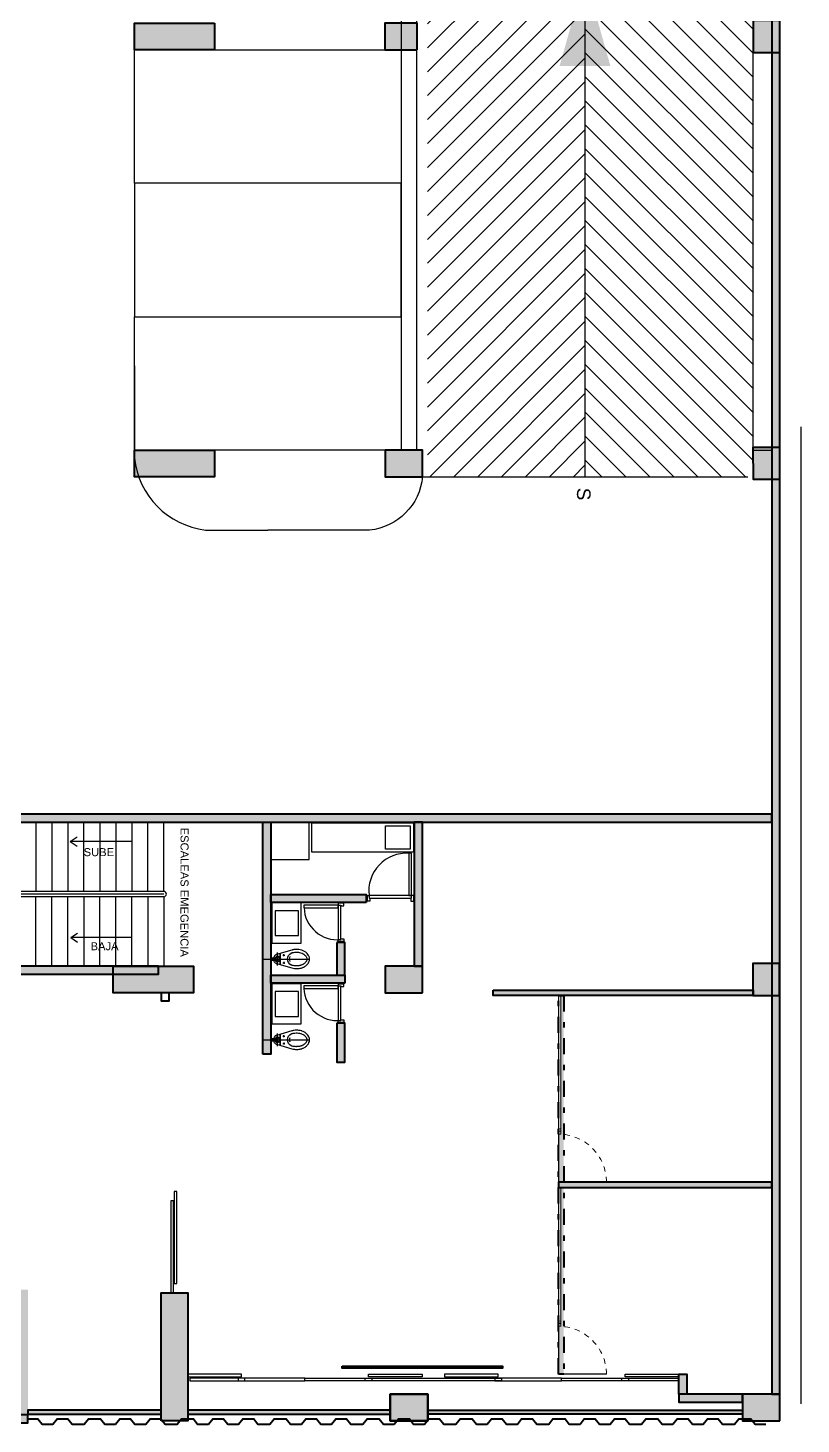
# Model space of a CAD drawing. Header units: millimetres. Extents: x -629 to 509, y -240 to 968.
# Drawn here: x 178.07 to 192.56, y 56.15 to 82.33 of the extents above; entities that cross this region are included whole.
import ezdxf

# ---------------------------------------------------------------- set-up
doc = ezdxf.new("R2010")
doc.units = ezdxf.units.MM
for name, pattern in [('CENTER', [0.7, 0.3, -0.2, 0, -0.2]), ('DASHED2', [9.525, 6.35, -3.175]), ('HIDDEN', [9.525, 6.35, -3.175]), ('Hidden 1_16_', [0.002381, 0.001587, -0.00079375])]:
    doc.linetypes.add(name, pattern=pattern)
for name, color, linetype in [('1amobla', 252, 'Continuous'), ('AMOBLAMIENTO', 253, 'Continuous'), ('AREA PARQUEO', 253, 'Continuous'), ('GG_PISO 3', 8, 'Continuous'), ('HACHTCOLUMNA', 252, 'Continuous'), ('PROYECCION', 251, 'DASHED2')]:
    doc.layers.add(name, color=color, linetype=linetype)
for name, color, linetype, lineweight in [('A-DOOR', 7, 'Continuous', 5), ('Estructura', 250, 'Continuous', 40), ('Muro', 250, 'Continuous', 40), ('Piso', 253, 'Continuous', 30), ('TEXTOS', 250, 'Continuous', 20), ('Vidrio', 254, 'Continuous', 30)]:
    doc.layers.add(name, color=color, linetype=linetype, lineweight=lineweight)
doc.layers.add('A-DOOR-HDLN', color=9, linetype='Hidden 1_16_', lineweight=25, true_color=0x808080)
doc.layers.add('DIM-25', color=7, linetype='Continuous', true_color=0xb5b5b5, plot=False)
for name, color, linetype, true_color in [('F-2', 7, 'Continuous', 0xc4c4c4), ('JCA_HATCH 254', 7, 'Continuous', 0xd1d1d1), ('MUEBLE', 7, 'Continuous', 0xcfcfcf), ('PDF_A - VENT', 7, 'Continuous', 0xffffff)]:
    doc.layers.add(name, color=color, linetype=linetype, true_color=true_color)
doc.styles.get("Standard").update_dxf_attribs({"font": 'arial.ttf'})

# ---------------------------------------------------------------- blocks, each defined once
blk = doc.blocks.new('estructura etapa 3')
at = {"layer": 'HACHTCOLUMNA', "transparency": 33554687}
h = blk.add_hatch(color=256, dxfattribs=at)
h.paths.add_polyline_path([(-91.651, -6658.124), (-91.651, -6657.624), (-92.35, -6657.624), (-92.35, -6658.124)])
h.paths.add_polyline_path([(-49.354, -6658.124), (-49.354, -6657.624), (-50.055, -6657.624), (-50.055, -6658.124)])
h.paths.add_polyline_path([(-56.053, -6658.124), (-56.053, -6657.624), (-56.753, -6657.624), (-56.753, -6658.124)])
h.paths.add_polyline_path([(-76.45, -6659.124), (-76.95, -6659.124), (-76.95, -6657.624), (-76.45, -6657.624)])
h.paths.add_polyline_path([(-83.95, -6659.124), (-84.45, -6659.124), (-84.45, -6657.624), (-83.95, -6657.624)])
h.paths.add_polyline_path([(-60.452, -6659.124), (-60.952, -6659.124), (-60.952, -6657.624), (-60.452, -6657.624)])
h.paths.add_polyline_path([(-67.95, -6659.124), (-68.45, -6659.124), (-68.45, -6657.624), (-67.95, -6657.624)])
h.paths.add_polyline_path([(-91.85, -6668.199), (-91.851, -6667.599), (-92.35, -6667.599), (-92.349, -6668.199)])
h.paths.add_polyline_path([(-49.354, -6668.199), (-49.354, -6667.599), (-49.854, -6667.599), (-49.854, -6668.199)])
h.paths.add_polyline_path([(-56.154, -6668.149), (-56.154, -6667.649), (-56.854, -6667.649), (-56.854, -6668.149)])
h.paths.add_polyline_path([(-59.952, -6667.649), (-59.952, -6668.149), (-61.452, -6668.149), (-61.452, -6667.649)])
h.paths.add_polyline_path([(-75.95, -6667.649), (-75.95, -6668.149), (-77.45, -6668.149), (-77.45, -6667.649)])
h.paths.add_polyline_path([(-68.95, -6667.649), (-68.95, -6668.149), (-67.45, -6668.149), (-67.45, -6667.649)])
h.paths.add_polyline_path([(-84.95, -6667.649), (-84.95, -6668.149), (-83.45, -6668.149), (-83.45, -6667.649)])
h.paths.add_polyline_path([(-91.85, -6676.199), (-91.85, -6675.599), (-92.349, -6675.599), (-92.349, -6676.199)])
h.paths.add_polyline_path([(-49.354, -6676.199), (-49.354, -6675.599), (-49.854, -6675.599), (-49.854, -6676.199)])
h.paths.add_polyline_path([(-56.154, -6676.149), (-56.154, -6675.649), (-56.754, -6675.649), (-56.754, -6676.149)])
h.paths.add_polyline_path([(-59.952, -6675.649), (-59.952, -6676.149), (-61.452, -6676.149), (-61.452, -6675.649)])
h.paths.add_polyline_path([(-75.95, -6675.649), (-75.95, -6676.149), (-77.45, -6676.149), (-77.45, -6675.649)])
h.paths.add_polyline_path([(-68.95, -6675.649), (-68.95, -6676.149), (-67.45, -6676.149), (-67.45, -6675.649)])
h.paths.add_polyline_path([(-84.95, -6675.649), (-84.95, -6676.149), (-83.45, -6676.149), (-83.45, -6675.649)])
h.paths.add_polyline_path([(-91.847, -6686.299), (-91.851, -6685.699), (-92.35, -6685.699), (-92.346, -6686.299)])
h.paths.add_polyline_path([(-49.354, -6686.299), (-49.354, -6685.699), (-49.854, -6685.699), (-49.854, -6686.299)])
h.paths.add_polyline_path([(-56.154, -6686.249), (-56.154, -6685.749), (-56.754, -6685.749), (-56.754, -6686.249)])
h.paths.add_polyline_path([(-59.952, -6685.749), (-59.952, -6686.249), (-61.452, -6686.249), (-61.452, -6685.749)])
h.paths.add_polyline_path([(-75.95, -6685.749), (-75.95, -6686.249), (-77.45, -6686.249), (-77.45, -6685.749)])
h.paths.add_polyline_path([(-68.95, -6685.749), (-68.95, -6686.249), (-67.45, -6686.249), (-67.45, -6685.749)])
h.paths.add_polyline_path([(-84.95, -6685.749), (-84.95, -6686.249), (-83.45, -6686.249), (-83.45, -6685.749)])
h.paths.add_polyline_path([(-49.353, -6694.294), (-49.354, -6693.699), (-49.855, -6693.699), (-49.854, -6694.294)])
h.paths.add_polyline_path([(-56.054, -6694.249), (-56.054, -6693.749), (-56.753, -6693.749), (-56.753, -6694.249)])
h.paths.add_polyline_path([(-91.651, -6694.249), (-91.651, -6693.749), (-92.35, -6693.749), (-92.35, -6694.249)])
h.paths.add_polyline_path([(-59.952, -6693.749), (-59.952, -6694.249), (-61.452, -6694.249), (-61.452, -6693.749)])
h.paths.add_polyline_path([(-75.95, -6693.749), (-75.95, -6694.249), (-77.45, -6694.249), (-77.45, -6693.749)])
h.paths.add_polyline_path([(-68.95, -6693.749), (-68.95, -6694.249), (-67.45, -6694.249), (-67.45, -6693.749)])
h.paths.add_polyline_path([(-84.95, -6693.749), (-84.95, -6694.249), (-83.45, -6694.249), (-83.45, -6693.749)])
h.paths.add_polyline_path([(-49.359, -6703.974), (-49.359, -6703.374), (-49.859, -6703.374), (-49.859, -6703.974)])
h.paths.add_polyline_path([(-56.054, -6703.924), (-56.054, -6703.424), (-56.753, -6703.424), (-56.753, -6703.924)])
h.paths.add_polyline_path([(-67.95, -6704.924), (-67.95, -6703.424), (-68.45, -6703.424), (-68.45, -6704.924)])
h.paths.add_polyline_path([(-91.651, -6703.924), (-91.651, -6703.424), (-92.35, -6703.424), (-92.35, -6703.924)])
h.paths.add_polyline_path([(-61.847, -6703.424), (-60.347, -6703.424), (-60.347, -6703.924), (-61.847, -6703.924)])
h.paths.add_polyline_path([(-83.95, -6704.924), (-83.95, -6703.424), (-84.45, -6703.424), (-84.45, -6704.924)])
h.paths.add_polyline_path([(-76.45, -6704.924), (-76.45, -6703.424), (-76.95, -6703.424), (-76.95, -6704.924)])
h.paths.add_polyline_path([(-49.354, -6711.949), (-49.354, -6711.449), (-50.054, -6711.449), (-50.054, -6711.949)])
h.paths.add_polyline_path([(-55.954, -6711.949), (-55.954, -6711.449), (-56.654, -6711.449), (-56.654, -6711.949)])
h.paths.add_polyline_path([(-91.65, -6711.949), (-91.65, -6711.449), (-92.35, -6711.449), (-92.35, -6711.949)])
h.paths.add_polyline_path([(-60.952, -6711.949), (-60.952, -6709.549), (-60.452, -6709.549), (-60.452, -6711.949)])
h.paths.add_polyline_path([(-68.45, -6709.549), (-68.45, -6711.949), (-67.95, -6711.949), (-67.95, -6709.549)])
h.paths.add_polyline_path([(-76.95, -6709.549), (-76.95, -6711.949), (-76.45, -6711.949), (-76.45, -6709.549)])
h.paths.add_polyline_path([(-83.95, -6709.549), (-83.95, -6711.949), (-84.45, -6711.949), (-84.45, -6709.549)])
at = {"layer": 'Estructura', "transparency": 33554687}
for points in [[(-59.952, -6685.749), (-59.952, -6686.249), (-61.452, -6686.249), (-61.452, -6685.749)], [(-56.154, -6686.249), (-56.154, -6685.749), (-56.754, -6685.749), (-56.754, -6686.249)], [(-49.354, -6686.299), (-49.354, -6685.699), (-49.854, -6685.699), (-49.854, -6686.299)], [(-59.952, -6693.749), (-59.952, -6694.249), (-61.452, -6694.249), (-61.452, -6693.749)], [(-56.054, -6694.249), (-56.054, -6693.749), (-56.753, -6693.749), (-56.753, -6694.249)], [(-49.353, -6694.294), (-49.354, -6693.699), (-49.855, -6693.699), (-49.854, -6694.294)], [(-61.847, -6703.424), (-60.347, -6703.424), (-60.347, -6703.924), (-61.847, -6703.924)], [(-56.054, -6703.924), (-56.054, -6703.424), (-56.753, -6703.424), (-56.753, -6703.924)], [(-49.359, -6703.974), (-49.359, -6703.374), (-49.859, -6703.374), (-49.859, -6703.974)], [(-60.952, -6711.949), (-60.952, -6709.549), (-60.452, -6709.549), (-60.452, -6711.949)], [(-55.954, -6711.949), (-55.954, -6711.449), (-56.654, -6711.449), (-56.654, -6711.949)], [(-49.354, -6711.949), (-49.354, -6711.449), (-50.054, -6711.449), (-50.054, -6711.949)]]:
    blk.add_lwpolyline(points, close=True, dxfattribs=at)
blk = doc.blocks.new('INODORO')
at = {"layer": 'AMOBLAMIENTO', "extrusion": (-1.55665e-06, -4.47371e-06, 1)}
for p, q in [((0.103, 0.17, 13.502), (-0.103, 0.17, 13.502)), ((-0.024, 0.164, 13.502), (-0.101, 0.164, 13.502)), ((-0.051, 0.24, 13.502), (-0.089, 0.24, 13.502)), ((-0.07, 0.221, 13.502), (-0.07, 0.259, 13.502)), ((0.101, 0.164, 13.502), (0.024, 0.164, 13.502)), ((0.051, 0.24, 13.502), (0.089, 0.24, 13.502)), ((0.07, 0.221, 13.502), (0.07, 0.259, 13.502))]:
    blk.add_line(p, q, dxfattribs=at)
at = {"layer": 'AMOBLAMIENTO', "extrusion": (-1.55665e-06, -4.47371e-06, 1), "elevation": 13.502, "flags": 128}
for points in [[(0.167, 0.387), (0.084, 0.101, -0.016701), (0.083, 0.097, -0.022806), (0.08, 0.091, -0.021821), (0.078, 0.086, -0.034751), (0.072, 0.078, -0.036571), (0.065, 0.07, -0.043988), (0.056, 0.062, -0.052185), (0.043, 0.055, -0.082496), (0.021, 0.05, -0.014668), (0.017, 0.05), (-0.017, 0.05, -0.083909), (-0.04, 0.054, -0.098699), (-0.063, 0.068, -0.082496), (-0.078, 0.086, -0.052185), (-0.083, 0.099, -0.009147), (-0.084, 0.101), (-0.167, 0.387, -0.038438), (-0.177, 0.436, -0.03221), (-0.18, 0.478, -0.004356), (-0.18, 0.484, -0.034754), (-0.176, 0.528, -0.021818), (-0.17, 0.556, -0.013779), (-0.166, 0.573, -0.009024), (-0.163, 0.582, -0.022804), (-0.154, 0.603, -0.021821), (-0.144, 0.623, -0.031515), (-0.127, 0.649, -0.003233), (-0.126, 0.651, -0.036571), (-0.107, 0.672, -0.043988), (-0.081, 0.694, -0.02205), (-0.066, 0.703, -0.030103), (-0.051, 0.71, -0.082496), (-0.008, 0.72, -0.014666), (0, 0.72, -0.083908), (0.045, 0.712, -0.043384), (0.066, 0.703, -0.055079), (0.101, 0.678, -0.050815), (0.127, 0.649, -0.03155), (0.144, 0.623, -0.052186), (0.165, 0.575, -0.001468), (0.166, 0.573, -0.042516), (0.177, 0.52, -0.03221), (0.18, 0.478, -0.004357), (0.18, 0.472, -0.034752), (0.176, 0.427, -0.02182), (0.17, 0.4, -0.009707), (0.167, 0.387)], [(0, 0.67, 0.014666), (-0.005, 0.67, 0.082496), (-0.032, 0.664, 0.044795), (-0.046, 0.657, 0.007375), (-0.05, 0.654, 0.043988), (-0.07, 0.638, 0.036571), (-0.084, 0.621, 0.018877), (-0.091, 0.612, 0.015864), (-0.098, 0.601, 0.021821), (-0.106, 0.584, 0.022804), (-0.114, 0.566, 0.01791), (-0.118, 0.551, 0.004894), (-0.12, 0.545, 0.021818), (-0.125, 0.52, 0.034754), (-0.128, 0.478, 0.004356), (-0.129, 0.472, 0.03221), (-0.126, 0.434, 0.03362), (-0.118, 0.394, 0.010353), (-0.116, 0.385, 0.008488), (-0.113, 0.378)], [(0.113, 0.378, 0.000935), (0.114, 0.379, 0.017908), (0.118, 0.394, 0.004894), (0.12, 0.399, 0.02182), (0.125, 0.425, 0.034752), (0.129, 0.467, 0.004357), (0.129, 0.472, 0.03221), (0.126, 0.511, 0.033619), (0.118, 0.551, 0.010353), (0.116, 0.56, 0.052186), (0.098, 0.601, 0.015899), (0.091, 0.612, 0.066511), (0.065, 0.642, 0.040373), (0.046, 0.657, 0.058094), (0.028, 0.665, 0.083908), (0, 0.67)]]:
    blk.add_lwpolyline(points, format="xyb", dxfattribs=at)
at = {"layer": 'AMOBLAMIENTO', "linetype": 'HIDDEN', "ltscale": 0.25, "extrusion": (-1.55665e-06, -4.47371e-06, 1), "elevation": 13.502}
for points in [[(0, -0.15), (0, 0.72)], [(-0.12, 0.12), (0.12, 0.12)]]:
    blk.add_lwpolyline(points, dxfattribs=at)
at = {"layer": 'AMOBLAMIENTO', "extrusion": (-1.55665e-06, -4.47371e-06, 1), "elevation": 13.502}
blk.add_lwpolyline([(0.025, 0.05), (-0.025, 0.05), (-0.025, 0), (0.025, 0)], close=True, dxfattribs=at)
at = {"layer": 'AMOBLAMIENTO', "extrusion": (-1.55665e-06, -4.47371e-06, 1)}
for major_axis, start_param, end_param in [((0.121, -0.042), 3.962815, 6.131668), ((0.0863, -0.03), 4.528683, 5.5658)]:
    blk.add_ellipse((0, 0.438, 13.502), major_axis=major_axis, ratio=1, start_param=start_param, end_param=end_param, dxfattribs=at)
for centre, major_axis in [((-0.07, 0.24, 13.502), (0.00567, -0.00197)), ((0, 0.12, 13.502), (0.0472, -0.0164)), ((0, 0.12, 13.502), (0.0425, -0.0148)), ((0, 0.12, 13.502), (0.0331, -0.0115)), ((0.07, 0.24, 13.502), (0.00567, -0.00197))]:
    blk.add_ellipse(centre, major_axis=major_axis, ratio=1, dxfattribs=at)

msp = doc.modelspace()

# ---------------------------------------------------------------- hatches: boundary and pattern name
at = {"layer": 'JCA_HATCH 254', "linetype": 'Continuous', "ltscale": 0.3, "transparency": 33554687}
h = msp.add_hatch(color=256, dxfattribs=at)
h.dxf.hatch_style = 1
h.paths.add_polyline_path([(192.16, 110.438), (192.01, 110.438), (192.01, 56.714), (192.16, 56.714)])
at = {"layer": 'JCA_HATCH 254'}
msp.add_hatch(color=256, dxfattribs=at).paths.add_polyline_path([(188.509, 83.306), (188.985, 81.614), (188.034, 81.614)])
at = {"layer": 'JCA_HATCH 254', "linetype": 'Continuous', "ltscale": 0.3, "transparency": 33554687}
h = msp.add_hatch(color=256, dxfattribs=at)
h.dxf.hatch_style = 1
h.paths.add_polyline_path([(192.01, 67.589), (170.725, 67.589), (170.725, 67.439), (192.01, 67.439)])
h = msp.add_hatch(color=256, dxfattribs=at)
h.dxf.hatch_style = 1
h.paths.add_polyline_path([(182.471, 63.087), (182.471, 67.439), (182.621, 67.439), (182.621, 63.087)])
h = msp.add_hatch(color=256, dxfattribs=at)
h.dxf.hatch_style = 1
h.paths.add_polyline_path([(185.31, 67.438), (185.31, 64.739), (185.46, 64.739), (185.46, 67.438)])
h = msp.add_hatch(color=256, dxfattribs=at)
h.dxf.hatch_style = 1
h.paths.add_polyline_path([(184.41, 65.934), (182.621, 65.934), (182.621, 66.084), (184.41, 66.084)])
h = msp.add_hatch(color=256, dxfattribs=at)
h.dxf.hatch_style = 1
h.paths.add_polyline_path([(183.86, 65.184), (183.86, 64.571), (184.01, 64.571), (184.01, 65.184)])
h = msp.add_hatch(color=256, dxfattribs=at)
h.dxf.hatch_style = 1
h.paths.add_polyline_path([(180.512, 64.738), (176.015, 64.738), (176.015, 64.588), (180.512, 64.588)])
h = msp.add_hatch(color=256, dxfattribs=at)
h.dxf.hatch_style = 1
h.paths.add_polyline_path([(184.01, 64.421), (182.621, 64.42), (182.621, 64.571), (184.01, 64.571)])
h = msp.add_hatch(color=256, dxfattribs=at)
h.dxf.hatch_style = 1
h.paths.add_polyline_path([(186.785, 64.289), (191.66, 64.289), (191.66, 64.189), (186.785, 64.189)])
h = msp.add_hatch(color=256, dxfattribs=at)
h.dxf.hatch_style = 1
h.paths.add_polyline_path([(188.11, 64.189), (188.054, 64.189), (188.054, 61.589), (188.011, 61.589), (188.011, 57.087), (188.11, 57.087)])
h.paths.add_polyline_path([(188.037, 58.044, 0.077171), (188.04, 58.042, -0.112786), (188.045, 58.043, 0.06767), (188.041, 58.041, -0.032596), (188.04, 58.042, 0.068224), (188.037, 58.04, 0.066095), (188.035, 58.042, -0.051133), (188.033, 58.041, 0.066761), (188.03, 58.044, -0.114934), (188.035, 58.042, 0.066095)], flags=16)
h.paths.add_polyline_path([(188.054, 64.189), (188.011, 64.189), (188.011, 61.589), (188.054, 61.589)], flags=17)
h.paths.add_polyline_path([(188.037, 61.646, 0.077171), (188.04, 61.644, -0.112786), (188.045, 61.645, 0.06767), (188.041, 61.643, -0.032596), (188.04, 61.644, 0.068224), (188.037, 61.642, 0.066095), (188.035, 61.644, -0.051133), (188.033, 61.643, 0.066761), (188.03, 61.646, -0.114934), (188.035, 61.644, 0.066095)], flags=16)
h = msp.add_hatch(color=256, dxfattribs=at)
h.dxf.hatch_style = 1
h.paths.add_polyline_path([(183.86, 63.671), (183.86, 62.937), (184.01, 62.937), (184.01, 63.671)])
h = msp.add_hatch(color=256, dxfattribs=at)
h.dxf.hatch_style = 1
h.paths.add_polyline_path([(188.01, 60.589), (192.01, 60.589), (192.01, 60.689), (188.01, 60.689)])
h = msp.add_hatch(color=256, dxfattribs=at)
h.dxf.hatch_style = 1
h.paths.add_polyline_path([(177.319, 58.674), (177.292, 58.524), (177.916, 58.524), (177.916, 56.329), (178.066, 56.329), (178.066, 58.674)])
h.paths.add_polyline_path([(176.279, 58.674), (176.307, 58.524), (175.064, 58.524), (175.092, 58.674)])
h.paths.add_polyline_path([(174.062, 58.674), (174.09, 58.524), (172.527, 58.524), (172.555, 58.674)])
h.paths.add_polyline_path([(171.525, 58.674), (171.552, 58.524), (170.873, 58.524), (170.873, 56.329), (170.723, 56.329), (170.723, 58.674)])
h.paths.add_polyline_path([(170.723, 56.179), (178.066, 56.179), (178.066, 56.329), (170.723, 56.329)])
edge = h.paths.add_edge_path()
edge.add_line((175.767, 56.329), (175.767, 58.524))
h = msp.add_hatch(color=256, dxfattribs=at)
h.dxf.hatch_style = 1
h.paths.add_polyline_path([(183.96, 57.239), (186.96, 57.239), (186.96, 57.199), (183.96, 57.199)])
h = msp.add_hatch(color=256, dxfattribs=at)
h.dxf.hatch_style = 1
h.paths.add_polyline_path([(191.46, 56.714), (190.27, 56.714), (190.27, 56.564), (191.46, 56.564)])
h.paths.add_polyline_path([(190.27, 56.714), (190.27, 57.087), (190.42, 57.087), (190.42, 56.714)])
h = msp.add_hatch(color=256, dxfattribs=at)
h.dxf.hatch_style = 1
h.paths.add_polyline_path([(178.066, 56.337), (180.562, 56.337), (180.562, 56.417), (178.066, 56.417)])
h.paths.add_polyline_path([(184.86, 56.417), (181.062, 56.417), (181.062, 56.337), (184.86, 56.337)])
h.paths.add_polyline_path([(185.56, 56.417), (191.46, 56.417), (191.46, 56.337), (185.56, 56.337)])
at = {"layer": 'Piso'}
h = msp.add_hatch(dxfattribs=at)
h.set_pattern_fill('ANSI31', color=256, scale=0.1, angle=-41.916, style=0)
h.set_pattern_definition([(45, (186.8983, 78.35476), (-0.2245064, 0.2245064), [])])
h.paths.add_polyline_path([(188.509, 101.214), (188.509, 73.913), (185.559, 73.913), (185.559, 99.863), (185.42, 100.354), (185.128, 100.771), (184.715, 101.068), (184.226, 101.214)])
h = msp.add_hatch(dxfattribs=at)
h.set_pattern_fill('ANSI31', color=256, scale=0.1, angle=-41.916, style=0)
h.set_pattern_definition([(135, (190.22064, 78.35476), (0.2245064, 0.2245064), [])])
h.paths.add_polyline_path([(188.509, 101.214), (188.509, 73.913), (191.669, 73.913), (191.65, 101.214)])

# ---------------------------------------------------------------- linework, layer by layer
at = {"layer": '1amobla', "linetype": 'Continuous', "ltscale": 0.3}
for p, q in [((178.212, 67.439), (178.212, 66.139)), ((178.512, 67.439), (178.512, 66.139)), ((178.812, 67.439), (178.812, 66.139)), ((179.112, 66.139), (179.112, 67.439)), ((179.412, 67.439), (179.412, 66.139)), ((179.712, 67.439), (179.712, 66.139)), ((180.012, 67.439), (180.012, 66.139)), ((180.312, 66.139), (180.312, 67.439)), ((180.612, 66.139), (180.612, 67.439)), ((185.46, 67.438), (192.01, 67.438)), ((188.715, 67.438), (188.755, 67.438)), ((180.612, 66.139), (177.612, 66.139)), ((180.612, 66.089), (177.612, 66.089)), ((180.612, 66.039), (177.612, 66.039)), ((178.212, 64.739), (178.212, 66.039)), ((178.512, 64.739), (178.512, 66.039)), ((178.812, 64.739), (178.812, 66.039)), ((179.112, 66.039), (179.112, 64.739)), ((179.412, 64.739), (179.412, 66.039)), ((179.712, 64.739), (179.712, 66.039)), ((180.012, 64.739), (180.012, 66.039)), ((180.312, 66.039), (180.312, 64.738)), ((180.612, 66.039), (180.612, 64.739)), ((192.01, 62.486), (192.01, 62.446))]:
    msp.add_line(p, q, dxfattribs=at)
msp.add_arc((180.612, 66.089), 0.05, 270, 90, dxfattribs=at)
at = {"layer": 'A-DOOR', "transparency": 33554687}
msp.add_line((188.01, 57.287), (188.01, 57.987), dxfattribs=at)
at = {"layer": 'A-DOOR-HDLN', "lineweight": 5}
msp.add_arc((188.011, 60.689), 0.9, 359.986, 90.014, dxfattribs=at)
at = {"layer": 'A-DOOR-HDLN', "lineweight": 5, "transparency": 33554687}
msp.add_arc((188.011, 57.087), 0.9, 359.986, 90.014, dxfattribs=at)
at = {"layer": 'AMOBLAMIENTO'}
for points in [[(183.338, 66.738), (183.338, 67.438), (182.621, 67.438), (182.621, 66.738)], [(185.296, 66.876), (183.389, 66.876), (183.389, 67.426), (185.296, 67.426)], [(185.235, 67.37), (185.235, 66.932), (184.768, 66.932), (184.768, 67.37)]]:
    msp.add_lwpolyline(points, close=True, dxfattribs=at)
at = {"layer": 'AMOBLAMIENTO', "elevation": 0}
for points in [[(182.641, 65.922), (182.641, 65.171), (183.19, 65.171), (183.19, 65.922)], [(183.14, 65.778), (182.702, 65.778), (182.702, 65.311), (183.14, 65.311)], [(182.641, 64.408), (182.641, 63.657), (183.19, 63.657), (183.19, 64.408)], [(183.14, 64.264), (182.702, 64.264), (182.702, 63.797), (183.14, 63.797)]]:
    msp.add_lwpolyline(points, close=True, dxfattribs=at)
at = {"layer": 'AREA PARQUEO'}
for points in [[(185.359, 100.013), (185.062, 100.013), (185.062, 74.413), (185.359, 74.413)], [(192.01, 100.013), (191.659, 100.013), (191.659, 74.413), (192.01, 74.413)], [(180.062, 79.413), (180.062, 81.913), (185.062, 81.913), (185.062, 79.413)], [(180.062, 79.413), (180.062, 76.913), (185.062, 76.913), (185.062, 79.413)], [(180.062, 74.413), (180.062, 76.913), (185.062, 76.913), (185.062, 74.413)]]:
    msp.add_lwpolyline(points, close=True, dxfattribs=at)
for points in [[(180.062, 75.989), (180.062, 74.263, 0.348163), (181.395, 72.913), (182.562, 72.913)], [(185.46, 73.914, -0.363964), (184.469, 72.913), (182.562, 72.913)]]:
    msp.add_lwpolyline(points, format="xyb", dxfattribs=at)
at = {"layer": 'DIM-25'}
for centre, radius, start, end in [((185.163, 66.147), 0.707, 86.3118, 186.6442), ((183.866, 65.856), 0.624, 182.1367, 275.8976), ((183.865, 64.342), 0.624, 182.1367, 275.8976)]:
    msp.add_arc(centre, radius, start, end, dxfattribs=at)
at = {"layer": 'F-2'}
for points in [[(184.41, 66.053), (184.423, 66.053), (184.423, 65.966), (184.41, 65.966)], [(184.461, 66.015), (184.474, 66.015), (184.474, 65.953), (184.423, 65.953), (184.423, 66.065), (184.461, 66.065)], [(185.26, 66.015), (185.247, 66.015), (185.247, 65.953), (185.298, 65.953), (185.298, 66.065), (185.26, 66.065)], [(185.31, 66.053), (185.298, 66.053), (185.298, 65.966), (185.31, 65.966)], [(183.93, 65.871), (183.991, 65.871), (183.991, 65.922), (183.879, 65.922), (183.879, 65.884), (183.93, 65.884), (183.93, 65.871)], [(183.879, 65.884), (183.879, 65.235), (183.93, 65.235), (183.93, 65.884)], [(183.892, 65.934), (183.892, 65.922), (183.979, 65.922), (183.979, 65.934)], [(183.93, 65.235), (183.93, 65.248), (183.991, 65.248), (183.991, 65.197), (183.879, 65.197), (183.879, 65.235)], [(183.892, 65.184), (183.892, 65.197), (183.979, 65.197), (183.979, 65.184)], [(183.93, 64.357), (183.991, 64.357), (183.991, 64.408), (183.879, 64.408), (183.879, 64.37), (183.93, 64.37), (183.93, 64.357)], [(183.892, 64.421), (183.892, 64.408), (183.979, 64.408), (183.979, 64.421)], [(183.879, 64.37), (183.879, 63.721), (183.93, 63.721), (183.93, 64.37)], [(180.683, 64.088), (180.683, 64.075), (180.595, 64.075), (180.595, 64.088)], [(183.93, 63.721), (183.93, 63.734), (183.991, 63.734), (183.991, 63.683), (183.879, 63.683), (183.879, 63.721)], [(183.892, 63.671), (183.892, 63.683), (183.979, 63.683), (183.979, 63.671)]]:
    msp.add_lwpolyline(points, dxfattribs=at)
msp.add_lwpolyline([(185.26, 66.015), (185.26, 66.065), (184.461, 66.065), (184.461, 66.015)], close=True, dxfattribs=at)
at = {"layer": 'GG_PISO 3'}
for points in [[(180.009, 67.072), (178.859, 67.072), (178.988, 67.159)], [(179.873, 67.072), (178.859, 67.072), (178.988, 66.986)], [(180.018, 65.272), (178.868, 65.272), (178.998, 65.359)], [(179.883, 65.272), (178.868, 65.272), (178.998, 65.186)]]:
    msp.add_lwpolyline(points, dxfattribs=at)
at = {"layer": 'MUEBLE', "linetype": 'HIDDEN'}
for points in [[(185.209, 66.065), (185.26, 66.065), (185.26, 66.853), (185.209, 66.853)], [(183.879, 65.833), (183.879, 65.884), (183.241, 65.884), (183.241, 65.833)], [(183.879, 64.319), (183.879, 64.37), (183.241, 64.37), (183.241, 64.319)]]:
    msp.add_lwpolyline(points, close=True, dxfattribs=at)
at = {"layer": 'Muro'}
for points in [[(192.16, 110.438), (192.01, 110.438), (192.01, 56.714), (192.16, 56.714)], [(192.01, 67.589), (170.725, 67.589), (170.725, 67.439), (192.01, 67.439)], [(182.471, 63.087), (182.471, 67.439), (182.621, 67.439), (182.621, 63.087)], [(185.31, 67.438), (185.31, 64.739), (185.46, 64.739), (185.46, 67.438)], [(184.41, 65.934), (182.621, 65.934), (182.621, 66.084), (184.41, 66.084)], [(183.86, 65.184), (183.86, 64.571), (184.01, 64.571), (184.01, 65.184)], [(180.512, 64.738), (176.015, 64.738), (176.015, 64.588), (180.512, 64.588)], [(184.01, 64.421), (182.621, 64.42), (182.621, 64.571), (184.01, 64.571)], [(180.712, 64.239), (180.562, 64.239), (180.562, 64.088), (180.712, 64.088)], [(186.785, 64.289), (191.66, 64.289), (191.66, 64.189), (186.785, 64.189)], [(183.86, 63.671), (183.86, 62.937), (184.01, 62.937), (184.01, 63.671)], [(190.27, 56.714), (190.27, 57.087), (190.42, 57.087), (190.42, 56.714)], [(191.46, 56.714), (190.27, 56.714), (190.27, 56.564), (191.46, 56.564)], [(170.723, 56.179), (178.066, 56.179), (178.066, 56.329), (170.723, 56.329)], [(178.066, 56.337), (180.562, 56.337), (180.562, 56.417), (178.066, 56.417)], [(184.86, 56.417), (181.062, 56.417), (181.062, 56.337), (184.86, 56.337)], [(185.56, 56.417), (191.46, 56.417), (191.46, 56.337), (185.56, 56.337)]]:
    msp.add_lwpolyline(points, close=True, dxfattribs=at)
at = {"layer": 'Muro', "transparency": 33554687}
msp.add_lwpolyline([(186.785, 64.289), (191.66, 64.289), (191.66, 64.189), (186.785, 64.189)], close=True, dxfattribs=at)
at = {"layer": 'Muro', "linetype": 'CENTER', "transparency": 33554687}
msp.add_lwpolyline([(188.11, 64.189), (188.11, 57.087), (188.011, 57.087), (188.011, 64.189)], close=True, dxfattribs=at)
at = {"layer": 'Muro', "linetype": 'Continuous', "ltscale": 0.3}
for points in [[(188.01, 60.589), (192.01, 60.589), (192.01, 60.689), (188.01, 60.689)], [(183.96, 57.239), (186.96, 57.239), (186.96, 57.199), (183.96, 57.199)], [(184.86, 56.714), (185.56, 56.714), (185.56, 56.214), (184.86, 56.214)]]:
    msp.add_lwpolyline(points, close=True, dxfattribs=at)
at = {"layer": 'Muro'}
for points in [[(178.066, 56.253), (178.25, 56.253), (178.33, 56.154), (178.533, 56.154), (178.613, 56.253), (178.816, 56.253), (178.896, 56.154), (179.121, 56.154), (179.201, 56.253), (179.427, 56.253), (179.507, 56.154), (179.709, 56.154)], [(179.709, 56.154), (179.789, 56.253), (179.992, 56.253), (180.072, 56.154), (180.275, 56.154), (180.355, 56.253), (180.557, 56.253), (180.637, 56.154), (180.863, 56.154), (180.943, 56.253), (181.168, 56.253), (181.248, 56.154), (181.451, 56.154)], [(181.451, 56.154), (181.531, 56.253), (181.734, 56.253), (181.814, 56.154), (182.016, 56.154), (182.096, 56.253), (182.299, 56.253), (182.379, 56.154), (182.604, 56.154), (182.684, 56.253), (182.91, 56.253), (182.99, 56.154), (183.193, 56.154)], [(183.193, 56.154), (183.273, 56.253), (183.475, 56.253), (183.555, 56.154), (183.758, 56.154), (183.838, 56.253), (184.041, 56.253), (184.121, 56.154), (184.346, 56.154), (184.426, 56.253), (184.651, 56.253), (184.731, 56.154), (184.934, 56.154)], [(184.934, 56.154), (185.014, 56.253), (185.217, 56.253), (185.297, 56.154), (185.5, 56.154), (185.58, 56.253), (185.782, 56.253), (185.862, 56.154), (186.088, 56.154), (186.168, 56.253), (186.393, 56.253), (186.473, 56.154), (186.676, 56.154)], [(186.676, 56.154), (186.756, 56.253), (186.958, 56.253), (187.038, 56.154), (187.241, 56.154), (187.321, 56.253), (187.524, 56.253), (187.604, 56.154), (187.829, 56.154), (187.909, 56.253), (188.135, 56.253), (188.215, 56.154), (188.417, 56.154)], [(188.417, 56.154), (188.497, 56.253), (188.7, 56.253), (188.78, 56.154), (188.983, 56.154), (189.063, 56.253), (189.265, 56.253), (189.345, 56.154), (189.571, 56.154), (189.651, 56.253), (189.876, 56.253), (189.956, 56.154), (190.159, 56.154)], [(190.159, 56.154), (190.239, 56.253), (190.442, 56.253), (190.522, 56.154), (190.724, 56.154), (190.804, 56.253), (191.007, 56.253), (191.087, 56.154), (191.312, 56.154), (191.392, 56.253), (191.618, 56.253), (191.698, 56.154), (191.9, 56.154)]]:
    msp.add_lwpolyline(points, dxfattribs=at)
at = {"layer": 'PDF_A - VENT', "color": 8, "linetype": 'Continuous', "lineweight": 0, "true_color": 0x7f7f7f}
msp.add_lwpolyline([(188.054, 64.189), (188.011, 64.189), (188.011, 61.589), (188.054, 61.589)], close=True, dxfattribs=at)
for points in [[(188.01, 60.689), (188.01, 61.589)], [(188.02, 60.699), (188.91, 60.699), (188.91, 60.689), (188.01, 60.689)]]:
    msp.add_lwpolyline(points, dxfattribs=at)
at = {"layer": 'PDF_A - VENT', "color": 8, "linetype": 'Continuous', "lineweight": 0, "true_color": 0x7f7f7f, "transparency": 33554687}
for points in [[(188.02, 61.589), (188.02, 60.689)], [(188.01, 57.987), (188.02, 57.987), (188.02, 57.087), (188.01, 57.087), (188.01, 57.987)], [(188.02, 57.087), (188.02, 57.097), (188.91, 57.097), (188.91, 57.087), (188.01, 57.087)]]:
    msp.add_lwpolyline(points, dxfattribs=at)
at = {"layer": 'PDF_A - VENT', "color": 253, "linetype": 'Continuous', "lineweight": 5, "true_color": 0xa7a7a7}
for points in [[(188.032, 61.643, 0.054234), (188.03, 61.646, -0.182414), (188.037, 61.642, -0.182414), (188.045, 61.645, 0.054234), (188.042, 61.643)], [(188.03, 61.642, 0.182414), (188.037, 61.646, 0.182414), (188.045, 61.642)]]:
    msp.add_lwpolyline(points, format="xyb", dxfattribs=at)
msp.add_lwpolyline([(188.04, 61.693), (188.04, 61.683)], dxfattribs=at)
at = {"layer": 'PDF_A - VENT', "color": 8, "linetype": 'Continuous', "lineweight": 0, "true_color": 0x7f7f7f, "transparency": 33554687}
msp.add_lwpolyline([(188.054, 60.589), (188.011, 60.589), (188.011, 57.987), (188.054, 57.987)], close=True, dxfattribs=at)
at = {"layer": 'PDF_A - VENT', "color": 253, "linetype": 'Continuous', "lineweight": 5, "true_color": 0xa7a7a7, "transparency": 33554687}
for points in [[(188.032, 58.041, 0.054234), (188.03, 58.044, -0.182414), (188.037, 58.04, -0.182414), (188.045, 58.043, 0.054234), (188.042, 58.041)], [(188.03, 58.04, 0.182414), (188.037, 58.044, 0.182414), (188.045, 58.04)]]:
    msp.add_lwpolyline(points, format="xyb", dxfattribs=at)
msp.add_lwpolyline([(188.04, 58.091), (188.04, 58.081)], dxfattribs=at)
at = {"layer": 'Piso'}
for p, q in [((188.509, 101.214), (188.509, 73.913)), ((192.56, 56.531), (192.56, 74.85, -41.255)), ((185.46, 73.913), (191.56, 73.913))]:
    msp.add_line(p, q, dxfattribs=at)
at = {"layer": 'PROYECCION', "ltscale": 3}
for points in [[(182.008, 57.014), (182.008, 56.964), (183.26, 56.964), (183.26, 57.014)], [(184.511, 57.014), (184.511, 56.964), (183.26, 56.964), (183.26, 57.014)], [(186.821, 57.014), (186.821, 56.964), (188.072, 56.964), (188.072, 57.014)], [(189.324, 57.014), (189.324, 56.964), (188.072, 56.964), (188.072, 57.014)]]:
    msp.add_lwpolyline(points, close=True, dxfattribs=at)
at = {"layer": 'Vidrio'}
for points in [[(180.808, 58.787), (180.858, 58.787), (180.858, 60.515), (180.808, 60.515)], [(180.745, 58.614), (180.795, 58.614), (180.795, 60.341), (180.745, 60.341)], [(181.062, 57.087), (181.062, 57.037), (182.071, 57.037), (182.071, 57.087)], [(185.457, 57.087), (185.457, 57.037), (184.448, 57.037), (184.448, 57.087)], [(185.875, 57.087), (185.875, 57.037), (186.884, 57.037), (186.884, 57.087)], [(190.27, 57.087), (190.27, 57.037), (189.261, 57.037), (189.261, 57.087)], [(181.102, 57.014), (181.102, 56.964), (182.13, 56.964), (182.13, 57.014)], [(186.943, 57.014), (186.943, 56.964), (184.389, 56.964), (184.389, 57.014)], [(190.27, 57.014), (190.27, 56.964), (189.202, 56.964), (189.202, 57.014)]]:
    msp.add_lwpolyline(points, close=True, dxfattribs=at)

# ---------------------------------------------------------------- block references
at = {"layer": 'AMOBLAMIENTO', "extrusion": (0, 0, -1), "zscale": -1, "rotation": 90.00001585775081}
for p in [(-182.625, 64.871, 13.502), (-182.625, 63.357, 13.502)]:
    msp.add_blockref('INODORO', p, dxfattribs=at)
at = {"layer": 'Vidrio'}
msp.add_blockref('estructura etapa 3', (241.514, 6768.162), dxfattribs=at)

# ---------------------------------------------------------------- texts
at = {"layer": 'GG_PISO 3', "char_height": 0.15, "attachment_point": 1, "rotation": 360}
for s, insert in [('SUBE', (179.11, 66.95)), ('BAJA', (179.241, 65.186))]:
    msp.add_mtext_dynamic_manual_height_columns(s, width=0.89145, gutter_width=5, heights=[0], dxfattribs=dict(at, insert=insert))
at = {"layer": 'TEXTOS'}
for s, height, rotation, p in [('S', 0.254, 270.0669, (188.359, 73.706)), ('ESCALEAS EMEGENCIA', 0.15, 269.9331, (180.928, 67.334))]:
    msp.add_text(s, height=height, rotation=rotation, dxfattribs=at).set_placement(p)

doc.saveas('drawing.dxf')
